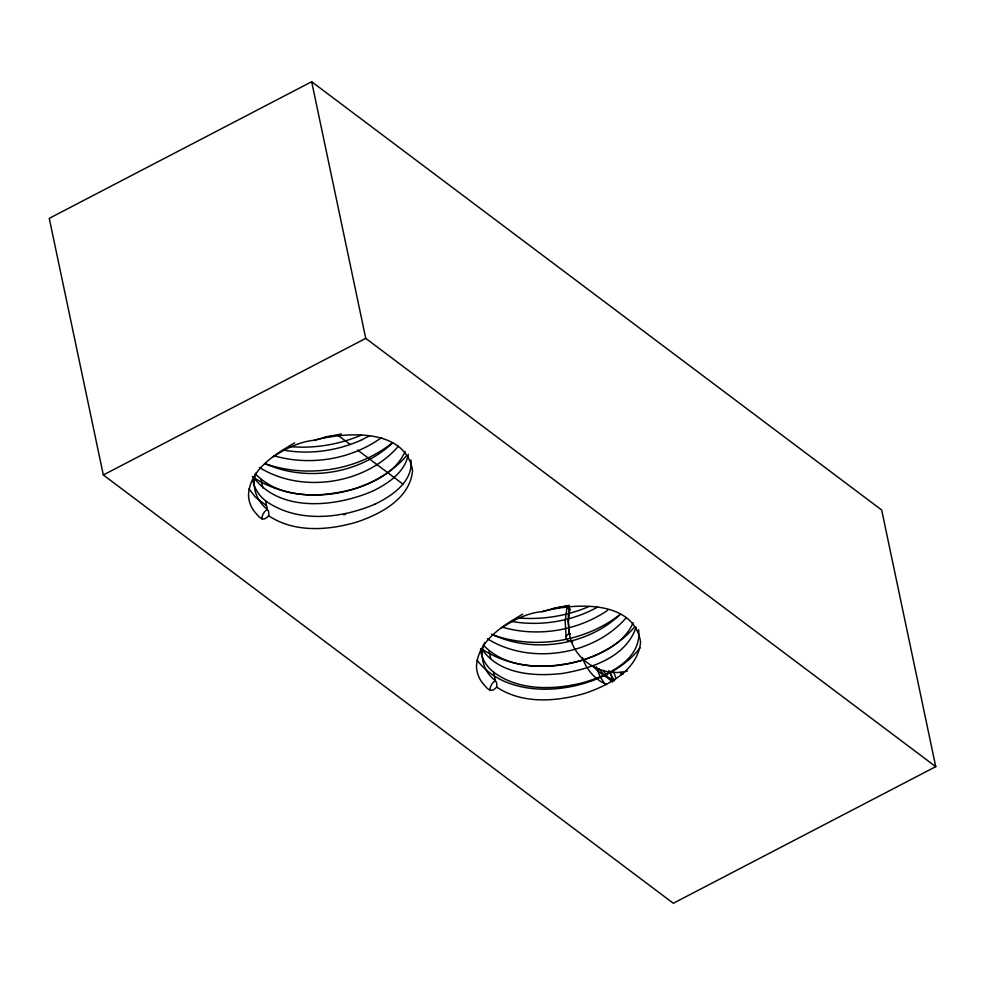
<?xml version="1.0" encoding="UTF-8"?>
<svg xmlns="http://www.w3.org/2000/svg" width="985" height="985" viewBox="0 0 985 985"><rect width="100%" height="100%" fill="white"/><g stroke="black" fill="none" stroke-linecap="round" stroke-linejoin="round"><path stroke-width="1.48" d="M569.084 607.388L568.025 621.141L569.33 633.392L570.143 634.057M408.344 454.331C404.933 472.357 387.979 483.684 372.576 491.158M569.822 608.582L568.443 621.35L569.33 633.392L566.695 635.497L565.809 637.874L567.779 640.816L572.728 641.851M567.04 607.339L565.168 621.042L566.079 636.519M636.076 627.223C626.066 657.401 590.766 668.704 562.46 673.445C534.658 676.707 498.706 674.466 481.727 648.77M256.063 472.997C251.101 485.987 256.383 501.143 267.329 509.344L265.531 500.811C258.993 495.553 253.995 488.117 252.739 479.707M484.743 642.454C478.796 655.788 483.746 672.078 495.332 680.66L493.534 672.127C486.393 666.389 481.025 657.968 480.532 648.659M405.057 451.549C396.487 471.212 375.691 481.702 356.348 488.252C323.893 497.684 280.799 500.355 255.287 473.76M633.059 622.865C624.49 642.528 603.694 653.018 584.351 659.568C551.883 669 508.789 671.671 483.29 645.076M640.115 647.773C606.908 691.655 513.05 708.043 477.023 660.11M398.371 446.23C365.718 484.251 301.866 494.027 259.437 467.456M626.374 617.546C593.721 655.567 529.868 665.343 487.44 638.772M406.854 455.489C370.422 497.339 298.307 508.506 252.308 476.543M634.845 626.805C598.708 668.372 527.689 679.441 481.493 648.807M392.03 443.361C359.156 474.339 305.682 482.158 264.891 463.553M620.021 614.677C586.801 645.938 532.479 653.757 491.564 634.168M392.572 442.684C357.752 470.498 307.455 478.488 265.507 463.812M620.575 614C585.755 641.814 535.458 649.804 493.51 635.128M273.091 456.905C285.219 448.741 299.452 441.797 313.809 440.307C345.341 432.033 405.266 427.428 412.592 470.608C409.994 498.496 381.072 513.788 357.333 521.902C328.744 530.423 294.601 533.094 268.683 515.771C262.244 523.281 258.55 515.881 254.45 511.646C250.793 506.881 248.565 500.983 248.503 494.95C249.808 469.316 274.963 454.442 294.663 442.844M501.094 628.221C513.259 620.07 527.307 613.126 541.848 611.623C573.369 603.325 633.281 598.769 640.595 641.924C637.997 669.812 609.062 685.104 585.336 693.218C556.747 701.739 522.604 704.41 496.686 687.087C490.247 694.597 486.553 687.198 482.453 682.962C478.796 678.197 476.568 672.299 476.506 666.266C477.811 640.632 502.966 625.758 522.666 614.16M381.601 437.525C351.276 459.539 310.103 466.176 274.199 455.833M607.72 610.269C577.481 630.991 537.391 637.357 502.202 627.149M369.584 435.764L361.495 439.975M597.587 607.08C571.977 621.424 540.506 626.571 511.338 621.387M311.666 81.73L49.25 218.35L103.326 474.979L673.334 903.27L935.75 766.65L881.673 510.021L311.666 81.73L365.743 338.36L935.75 766.65M103.326 474.979L365.743 338.36M375.014 504.123C391.907 496.071 413.503 481.357 410.917 459.921M361.409 440.012C337.165 450.933 309.561 454.824 283.335 450.071M372.305 491.281C336.045 506.77 280.442 513.197 253.724 477.454M374.965 504.148C340.995 518.799 297.15 523.331 265.531 500.811M361.015 435.185C338.951 444.641 314.547 448.618 290.624 446.673M589.018 606.501C566.954 615.957 542.55 619.934 518.627 617.989M314.104 440.455L327.648 436.54L341.401 434.016M542.107 611.771L555.651 607.856L569.392 605.332M329.593 436.515L332.45 435.912M557.596 607.831L560.453 607.24M343.617 514.736L345.698 514.355M627.334 671.105C601.724 677.68 573.455 660.184 569.392 633.724L570.192 634.328M323.843 437.549L326.724 437.057M551.846 608.865L554.727 608.373M615.071 679.798C606.304 677.692 598.264 672.62 592.736 665.478M606.6 684.587C595.063 679.699 586.321 669.431 582.369 657.648M266.048 505.305L255.238 496.994L249.02 488.794M612.559 681.78L604.445 675.476L599.2 668.975M337.941 435.259L350.217 444.494M357.592 450.034L403.05 484.189M565.205 606.021L570.118 609.715M623.185 674.146L620.698 672.275L621.24 674.885M493.534 672.127C518.442 690.694 552.573 690.066 581.507 683.073C606.452 676.153 642.085 660.332 638.588 629.747M612.202 681.706L607.856 677.261L603.115 670.28M604.618 683.812L599.705 675.882L596.294 666.759M614.234 680.844L608.89 670.588M616.154 678.603L613.581 671.745M612.793 681.435L610.552 672.964M489.028 650.74L490.825 659.273M261.025 479.424L262.823 487.957M496.686 687.087C497.979 674.454 488.856 685.585 490.124 690.51M268.683 515.771C269.976 503.138 260.853 514.269 262.121 519.193"/></g></svg>
